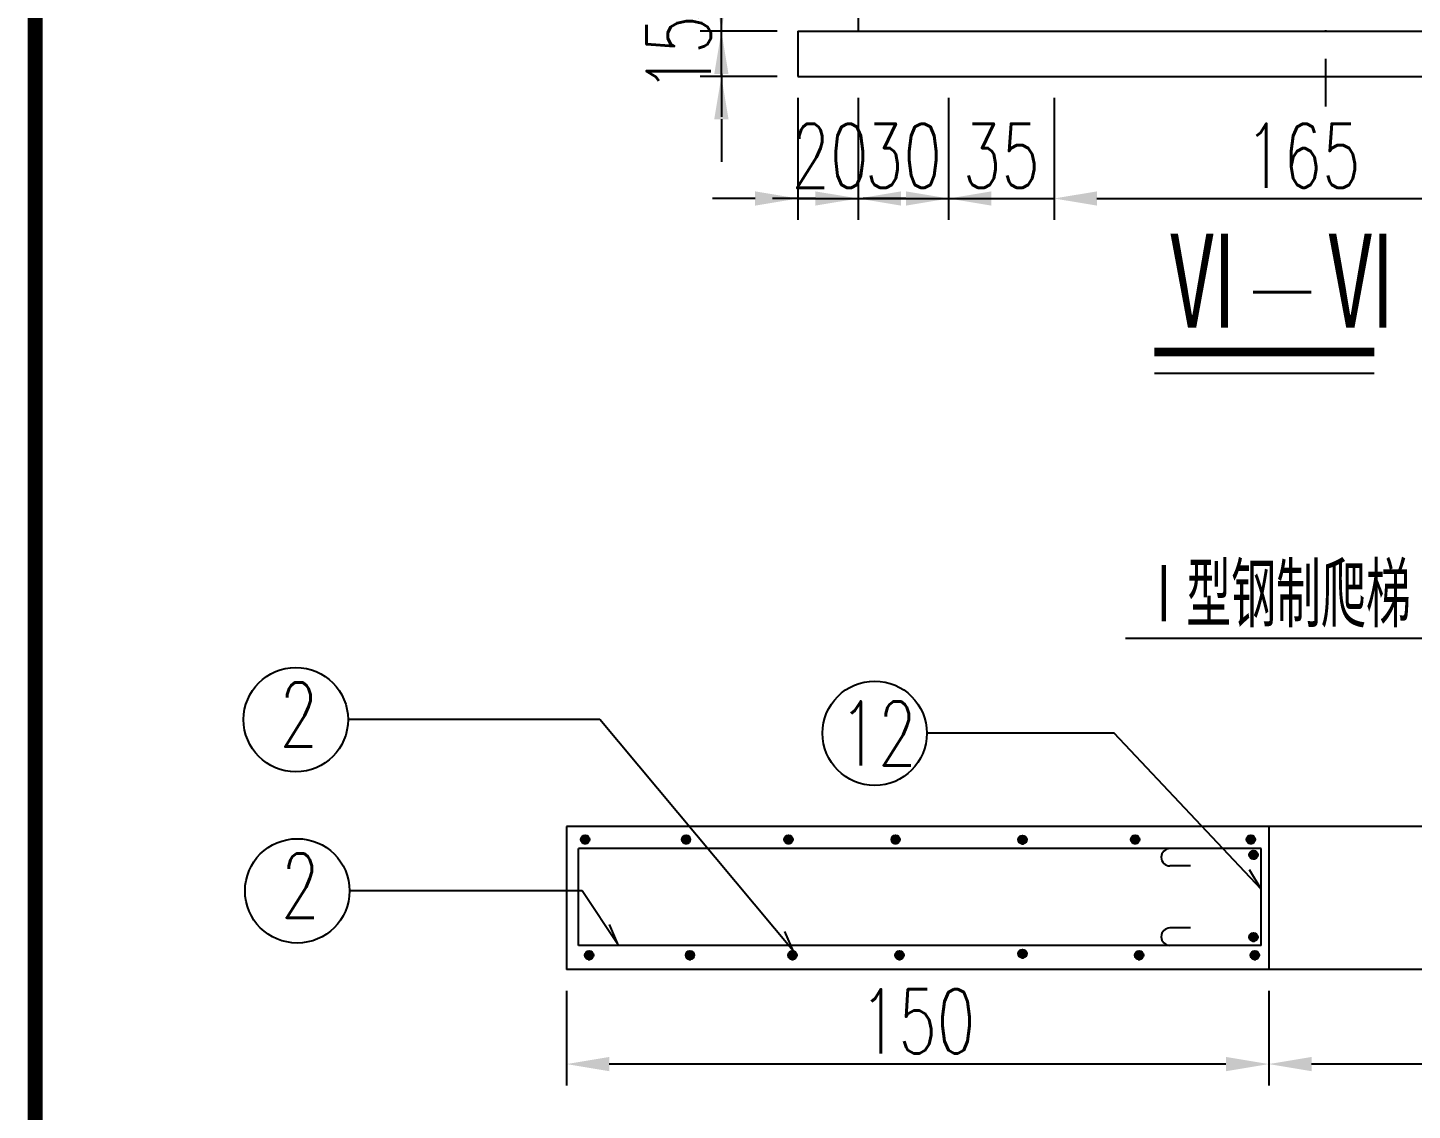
# Model space of a CAD drawing. Extents: x 5781 to 12795, y 1434 to 2653.
# Drawn here: x 8649.4 to 8714.2, y 1945 to 1995.6 of the extents above; entities that cross this region are included whole.
import ezdxf
from ezdxf.enums import TextEntityAlignment as Align

# ---------------------------------------------------------------- set-up
doc = ezdxf.new("R2010")
doc.units = 0
doc.header["$LTSCALE"] = 5
doc.header["$PDMODE"] = 32
doc.header["$PDSIZE"] = 0.3
doc.linetypes.add('DASHDOT', pattern=[1, 0.5, -0.25, 0, -0.25])
doc.layers.get('0').update_dxf_attribs({"linetype": 'CONTINUOUS'})
doc.layers.get('Defpoints').update_dxf_attribs({"linetype": 'CONTINUOUS'})
for name, color, linetype in [('中心线', 2, 'DASHDOT'), ('图框', 7, 'CONTINUOUS'), ('尺寸标注', 4, 'CONTINUOUS'), ('文字', 7, 'CONTINUOUS'), ('文字字符', 7, 'CONTINUOUS')]:
    doc.layers.add(name, color=color, linetype=linetype)
doc.styles.get("Standard").update_dxf_attribs({"font": 'simplex1.shx', "width": 0.7, "bigfont": 'hztxt.shx'})
doc.dimstyles.new('比例1：25', dxfattribs={"dimtxt": 3, "dimasz": 2, "dimexe": 1, "dimexo": 1, "dimgap": 0.5, "dimtad": 1, "dimlfac": 2.5, "dimzin": 13, "dimdsep": 46, "dimtxsty": 'Standard', "dimcen": -0.09, "dimclrd": 256, "dimclre": 256, "dimclrt": 7, "dimaunit": 1, "dimadec": 0, "dimazin": 0, "dimtfac": 0.0005, "dimtix": 1, "dimtmove": 2, "dimatfit": 3, "dimfxl": 0, "dimtolj": 1, "dimtzin": 13, "dimarcsym": 0})
pattern_1 = [(180, (10510.39634, 1548.442045), (-0.03382550336, 0.03382550336), [0.0338255034, -0.0338255034]), (180, (10510.39634, 1548.45473), (-0.03382550336, 0.03382550336), [0.0338255034, -0.0338255034]), (180, (10510.39634, 1548.467414), (-0.03382550336, 0.03382550336), [0.0338255034, -0.0338255034]), (90, (10510.39211, 1548.471642), (0.03382550336, 0.03382550336), [0.0338255034, -0.0338255034]), (90, (10510.379426, 1548.471642), (0.03382550336, 0.03382550336), [0.0338255034, -0.0338255034]), (90, (10510.36674, 1548.471642), (0.03382550336, 0.03382550336), [0.0338255034, -0.0338255034])]

# ---------------------------------------------------------------- blocks, each defined once
blk = doc.blocks.new('*D1130')
at = {"layer": 'Defpoints', "color": 0, "ltscale": 0.5}
for p in [(8707.467, 1951.547), (8725.37, 1951.547), (8707.467, 1947.125)]:
    blk.add_point(p, dxfattribs=at)
at = {"layer": '尺寸标注', "lineweight": -2, "ltscale": 0.5}
for p, q in [((8707.467, 1950.547), (8707.467, 1946.125)), ((8725.37, 1950.547), (8725.37, 1946.125)), ((8723.37, 1947.125), (8709.467, 1947.125))]:
    blk.add_line(p, q, dxfattribs=at)
at = {"layer": '尺寸标注', "ltscale": 0.5}
for points in [[(8709.467, 1947.458), (8709.467, 1946.791), (8707.467, 1947.125)], [(8723.37, 1947.458), (8723.37, 1946.791), (8725.37, 1947.125)]]:
    blk.add_solid(points, dxfattribs=at)
at = {"layer": '尺寸标注', "color": 7, "ltscale": 0.5, "insert": (8716.418, 1949.125), "char_height": 3, "attachment_point": 5}
blk.add_mtext('\\A1;80', dxfattribs=at)
blk = doc.blocks.new('*D1131')
at = {"layer": 'Defpoints', "color": 0, "ltscale": 0.5}
for p in [(8697.434, 1993.32), (8720.689, 1993.32), (8720.689, 1987.61)]:
    blk.add_point(p, dxfattribs=at)
at = {"layer": '尺寸标注', "lineweight": -2, "ltscale": 0.5}
for p, q in [((8697.434, 1992.32), (8697.434, 1986.61)), ((8720.689, 1992.32), (8720.689, 1986.61)), ((8699.434, 1987.61), (8718.689, 1987.61))]:
    blk.add_line(p, q, dxfattribs=at)
at = {"layer": '尺寸标注', "ltscale": 0.5}
for points in [[(8699.434, 1987.943), (8699.434, 1987.277), (8697.434, 1987.61)], [(8718.689, 1987.943), (8718.689, 1987.277), (8720.689, 1987.61)]]:
    blk.add_solid(points, dxfattribs=at)
at = {"layer": '尺寸标注', "color": 7, "ltscale": 0.5, "insert": (8709.061, 1989.61), "char_height": 3, "attachment_point": 5}
blk.add_mtext('\\A1;165', dxfattribs=at)
blk = doc.blocks.new('*D1132')
at = {"layer": 'Defpoints', "color": 0, "ltscale": 0.5}
for p in [(8688.273, 1993.32), (8692.501, 1993.32), (8692.501, 1987.61)]:
    blk.add_point(p, dxfattribs=at)
at = {"layer": '尺寸标注', "lineweight": -2, "ltscale": 0.5}
for p, q in [((8688.273, 1992.32), (8688.273, 1986.61)), ((8692.501, 1992.32), (8692.501, 1986.61)), ((8686.273, 1987.61), (8684.273, 1987.61)), ((8688.273, 1987.61), (8692.501, 1987.61)), ((8694.501, 1987.61), (8696.501, 1987.61))]:
    blk.add_line(p, q, dxfattribs=at)
at = {"layer": '尺寸标注', "ltscale": 0.5}
for points in [[(8686.273, 1987.943), (8686.273, 1987.277), (8688.273, 1987.61)], [(8694.501, 1987.943), (8694.501, 1987.277), (8692.501, 1987.61)]]:
    blk.add_solid(points, dxfattribs=at)
at = {"layer": '尺寸标注', "color": 7, "ltscale": 0.5, "insert": (8690.387, 1989.61), "char_height": 3, "attachment_point": 5}
blk.add_mtext('\\A1;30', dxfattribs=at)
blk = doc.blocks.new('*D1133')
at = {"layer": 'Defpoints', "color": 0, "ltscale": 0.5}
for p in [(8685.454, 1993.32), (8688.273, 1993.32), (8688.273, 1987.61)]:
    blk.add_point(p, dxfattribs=at)
at = {"layer": '尺寸标注', "lineweight": -2, "ltscale": 0.5}
for p, q in [((8685.454, 1992.32), (8685.454, 1986.61)), ((8688.273, 1992.32), (8688.273, 1986.61)), ((8683.454, 1987.61), (8681.454, 1987.61)), ((8685.454, 1987.61), (8688.273, 1987.61)), ((8690.273, 1987.61), (8692.273, 1987.61))]:
    blk.add_line(p, q, dxfattribs=at)
at = {"layer": '尺寸标注', "ltscale": 0.5}
for points in [[(8683.454, 1987.943), (8683.454, 1987.277), (8685.454, 1987.61)], [(8690.273, 1987.943), (8690.273, 1987.277), (8688.273, 1987.61)]]:
    blk.add_solid(points, dxfattribs=at)
at = {"layer": '尺寸标注', "color": 7, "ltscale": 0.5, "insert": (8686.953, 1989.608), "char_height": 3, "attachment_point": 5}
blk.add_mtext('\\A1;20', dxfattribs=at)
blk = doc.blocks.new('*D1135')
at = {"layer": 'Defpoints', "color": 0, "ltscale": 0.5}
for p in [(8692.501, 1993.32), (8697.434, 1993.32), (8697.434, 1987.61)]:
    blk.add_point(p, dxfattribs=at)
at = {"layer": '尺寸标注', "lineweight": -2, "ltscale": 0.5}
for p, q in [((8692.501, 1992.32), (8692.501, 1986.61)), ((8697.434, 1992.32), (8697.434, 1986.61)), ((8690.501, 1987.61), (8688.501, 1987.61)), ((8692.501, 1987.61), (8697.434, 1987.61)), ((8699.434, 1987.61), (8701.434, 1987.61))]:
    blk.add_line(p, q, dxfattribs=at)
at = {"layer": '尺寸标注', "ltscale": 0.5}
for points in [[(8690.501, 1987.943), (8690.501, 1987.277), (8692.501, 1987.61)], [(8699.434, 1987.943), (8699.434, 1987.277), (8697.434, 1987.61)]]:
    blk.add_solid(points, dxfattribs=at)
at = {"layer": '尺寸标注', "color": 7, "ltscale": 0.5, "insert": (8694.967, 1989.61), "char_height": 3, "attachment_point": 5}
blk.add_mtext('\\A1;35', dxfattribs=at)
blk = doc.blocks.new('*D1136')
at = {"layer": 'Defpoints', "color": 0, "ltscale": 0.5}
for p in [(8674.632, 1951.547), (8707.467, 1951.547), (8674.632, 1947.125)]:
    blk.add_point(p, dxfattribs=at)
at = {"layer": '尺寸标注', "lineweight": -2, "ltscale": 0.5}
for p, q in [((8674.632, 1950.547), (8674.632, 1946.125)), ((8707.467, 1950.547), (8707.467, 1946.125)), ((8705.467, 1947.125), (8676.632, 1947.125))]:
    blk.add_line(p, q, dxfattribs=at)
at = {"layer": '尺寸标注', "ltscale": 0.5}
for points in [[(8676.632, 1947.458), (8676.632, 1946.791), (8674.632, 1947.125)], [(8705.467, 1947.458), (8705.467, 1946.791), (8707.467, 1947.125)]]:
    blk.add_solid(points, dxfattribs=at)
at = {"layer": '尺寸标注', "color": 7, "ltscale": 0.5, "insert": (8691.049, 1949.125), "char_height": 3, "attachment_point": 5}
blk.add_mtext('\\A1;150', dxfattribs=at)
blk = doc.blocks.new('*D1140')
at = {"layer": 'Defpoints', "color": 0, "ltscale": 0.5}
for p in [(8681.877, 1999.662), (8685.151, 1999.662), (8685.151, 1995.434)]:
    blk.add_point(p, dxfattribs=at)
at = {"layer": '尺寸标注', "lineweight": -2, "ltscale": 0.5}
for p, q in [((8681.877, 2001.662), (8681.877, 2003.662)), ((8684.151, 1999.662), (8680.877, 1999.662)), ((8681.877, 1995.434), (8681.877, 1999.662)), ((8684.151, 1995.434), (8680.877, 1995.434)), ((8681.877, 1993.434), (8681.877, 1991.434))]:
    blk.add_line(p, q, dxfattribs=at)
at = {"layer": '尺寸标注', "ltscale": 0.5}
for points in [[(8681.544, 2001.662), (8682.21, 2001.662), (8681.877, 1999.662)], [(8681.544, 1993.434), (8682.21, 1993.434), (8681.877, 1995.434)]]:
    blk.add_solid(points, dxfattribs=at)
at = {"layer": '尺寸标注', "color": 7, "ltscale": 0.5, "insert": (8679.864, 1997.634), "char_height": 3, "attachment_point": 5, "rotation": 90}
blk.add_mtext('\\A1;30', dxfattribs=at)
blk = doc.blocks.new('*D1141')
at = {"layer": 'Defpoints', "color": 0, "ltscale": 0.5}
for p in [(8681.877, 1995.434), (8685.479, 1995.434), (8685.479, 1993.32)]:
    blk.add_point(p, dxfattribs=at)
at = {"layer": '尺寸标注', "lineweight": -2, "ltscale": 0.5}
for p, q in [((8681.877, 1997.434), (8681.877, 1999.434)), ((8684.479, 1995.434), (8680.877, 1995.434)), ((8681.877, 1993.32), (8681.877, 1995.434)), ((8684.479, 1993.32), (8680.877, 1993.32)), ((8681.877, 1991.32), (8681.877, 1989.32))]:
    blk.add_line(p, q, dxfattribs=at)
at = {"layer": '尺寸标注', "ltscale": 0.5}
for points in [[(8681.544, 1997.434), (8682.21, 1997.434), (8681.877, 1995.434)], [(8681.544, 1991.32), (8682.21, 1991.32), (8681.877, 1993.32)]]:
    blk.add_solid(points, dxfattribs=at)
at = {"layer": '尺寸标注', "color": 7, "ltscale": 0.5, "insert": (8679.877, 1994.377), "char_height": 3, "attachment_point": 5, "rotation": 90}
blk.add_mtext('\\A1;15', dxfattribs=at)

msp = doc.modelspace()

# ---------------------------------------------------------------- hatches: boundary and pattern name
h = msp.add_hatch()
h.set_pattern_fill('BRICK', color=1, scale=0.541208, style=0)
h.set_pattern_definition([(180, (15889.59544, 323.12158), (0, 0.1353020134), []), (90, (15889.59544, 323.12158), (0.270604027, 2e-17), [0.135302013, -0.135302013]), (90, (15889.46014, 323.12158), (0.270604027, 2e-17), [-0.135302013, 0.135302013])])
h.paths.add_polyline_path([(8675.3083, 1957.6294, 1.0000005), (8675.7088, 1957.6294, 1.0000005)])
h = msp.add_hatch()
h.set_pattern_fill('EARTH', color=1, scale=0.135302, style=0)
h.set_pattern_definition([(180, (10484.466103, 1549.108005), (-0.03382550336, 0.03382550336), [0.0338255034, -0.0338255034]), (180, (10484.466103, 1549.12069), (-0.03382550336, 0.03382550336), [0.0338255034, -0.0338255034]), (180, (10484.466103, 1549.133374), (-0.03382550336, 0.03382550336), [0.0338255034, -0.0338255034]), (90, (10484.461875, 1549.137602), (0.03382550336, 0.03382550336), [0.0338255034, -0.0338255034]), (90, (10484.44919, 1549.137602), (0.03382550336, 0.03382550336), [0.0338255034, -0.0338255034]), (90, (10484.436506, 1549.137602), (0.03382550336, 0.03382550336), [0.0338255034, -0.0338255034])])
h.paths.add_polyline_path([(8675.3825, 1957.785), (8675.531, 1957.785), (8675.531, 1957.4304, -0.4474167), (8675.3083, 1957.6294, -0.2262272)])
h.paths.add_polyline_path([(8675.531, 1957.785), (8675.6346, 1957.785, -0.2262272), (8675.7088, 1957.6294, -0.3817721), (8675.531, 1957.4304)])
h = msp.add_hatch()
h.set_pattern_fill('BRICK', color=1, scale=0.541208, style=0)
h.set_pattern_definition([(180, (15894.31067, 323.12158), (0, 0.1353020134), []), (90, (15894.31067, 323.12158), (0.270604027, 2e-17), [0.135302013, -0.135302013]), (90, (15894.17537, 323.12158), (0.270604027, 2e-17), [-0.135302013, 0.135302013])])
h.paths.add_polyline_path([(8680.0236, 1957.6294, 1.0000005), (8680.424, 1957.6294, 1.0000005)])
h = msp.add_hatch()
h.set_pattern_fill('EARTH', color=1, scale=0.135302, style=0)
h.set_pattern_definition([(180, (10489.181334, 1549.108005), (-0.03382550336, 0.03382550336), [0.0338255034, -0.0338255034]), (180, (10489.181334, 1549.12069), (-0.03382550336, 0.03382550336), [0.0338255034, -0.0338255034]), (180, (10489.181334, 1549.133374), (-0.03382550336, 0.03382550336), [0.0338255034, -0.0338255034]), (90, (10489.177106, 1549.137602), (0.03382550336, 0.03382550336), [0.0338255034, -0.0338255034]), (90, (10489.16442, 1549.137602), (0.03382550336, 0.03382550336), [0.0338255034, -0.0338255034]), (90, (10489.151737, 1549.137602), (0.03382550336, 0.03382550336), [0.0338255034, -0.0338255034])])
h.paths.add_polyline_path([(8680.0977, 1957.785), (8680.2462, 1957.785), (8680.2462, 1957.4304, -0.4474167), (8680.0236, 1957.6294, -0.2262272)])
h.paths.add_polyline_path([(8680.2462, 1957.785), (8680.3498, 1957.785, -0.2262272), (8680.424, 1957.6294, -0.3817721), (8680.2462, 1957.4304)])
h = msp.add_hatch()
h.set_pattern_fill('BRICK', color=1, scale=0.541208, style=0)
h.set_pattern_definition([(180, (15899.09976, 323.12158), (0, 0.1353020134), []), (90, (15899.09976, 323.12158), (0.270604027, 2e-17), [0.135302013, -0.135302013]), (90, (15898.96446, 323.12158), (0.270604027, 2e-17), [-0.135302013, 0.135302013])])
h.paths.add_polyline_path([(8684.8126, 1957.6294, 1.0000005), (8685.2131, 1957.6294, 1.0000005)])
h = msp.add_hatch()
h.set_pattern_fill('EARTH', color=1, scale=0.135302, style=0)
h.set_pattern_definition([(180, (10493.970426, 1549.108005), (-0.03382550336, 0.03382550336), [0.0338255034, -0.0338255034]), (180, (10493.970426, 1549.12069), (-0.03382550336, 0.03382550336), [0.0338255034, -0.0338255034]), (180, (10493.970426, 1549.133374), (-0.03382550336, 0.03382550336), [0.0338255034, -0.0338255034]), (90, (10493.966198, 1549.137602), (0.03382550336, 0.03382550336), [0.0338255034, -0.0338255034]), (90, (10493.953513, 1549.137602), (0.03382550336, 0.03382550336), [0.0338255034, -0.0338255034]), (90, (10493.94083, 1549.137602), (0.03382550336, 0.03382550336), [0.0338255034, -0.0338255034])])
h.paths.add_polyline_path([(8684.8868, 1957.785), (8685.0353, 1957.785), (8685.0353, 1957.4304, -0.4474167), (8684.8126, 1957.6294, -0.2262272)])
h.paths.add_polyline_path([(8685.0353, 1957.785), (8685.1389, 1957.785, -0.2262272), (8685.2131, 1957.6294, -0.3817721), (8685.0353, 1957.4304)])
h = msp.add_hatch()
h.set_pattern_fill('BRICK', color=1, scale=0.541208, style=0)
h.set_pattern_definition([(180, (15904.1098, 323.12158), (0, 0.1353020134), []), (90, (15904.1098, 323.12158), (0.270604027, 2e-17), [0.135302013, -0.135302013]), (90, (15903.9745, 323.12158), (0.270604027, 2e-17), [-0.135302013, 0.135302013])])
h.paths.add_polyline_path([(8689.8227, 1957.6294, 1.0000005), (8690.2232, 1957.6294, 1.0000005)])
h = msp.add_hatch()
h.set_pattern_fill('EARTH', color=1, scale=0.135302, style=0)
h.set_pattern_definition([(180, (10498.98047, 1549.108005), (-0.03382550336, 0.03382550336), [0.0338255034, -0.0338255034]), (180, (10498.98047, 1549.12069), (-0.03382550336, 0.03382550336), [0.0338255034, -0.0338255034]), (180, (10498.98047, 1549.133374), (-0.03382550336, 0.03382550336), [0.0338255034, -0.0338255034]), (90, (10498.97624, 1549.137602), (0.03382550336, 0.03382550336), [0.0338255034, -0.0338255034]), (90, (10498.963556, 1549.137602), (0.03382550336, 0.03382550336), [0.0338255034, -0.0338255034]), (90, (10498.950872, 1549.137602), (0.03382550336, 0.03382550336), [0.0338255034, -0.0338255034])])
h.paths.add_polyline_path([(8689.8969, 1957.785), (8690.0453, 1957.785), (8690.0453, 1957.4304, -0.4474167), (8689.8227, 1957.6294, -0.2262272)])
h.paths.add_polyline_path([(8690.0453, 1957.785), (8690.149, 1957.785, -0.2262272), (8690.2232, 1957.6294, -0.3817721), (8690.0453, 1957.4304)])
h = msp.add_hatch()
h.set_pattern_fill('BRICK', color=1, scale=0.541208, style=0)
h.set_pattern_definition([(180, (15910.04096, 323.11313), (0, 0.1353020134), []), (90, (15910.04096, 323.11313), (0.270604027, 2e-17), [0.135302013, -0.135302013]), (90, (15909.90566, 323.11313), (0.270604027, 2e-17), [-0.135302013, 0.135302013])])
h.paths.add_polyline_path([(8695.7538, 1957.621, 1.0000005), (8696.1543, 1957.621, 1.0000005)])
h = msp.add_hatch()
h.set_pattern_fill('EARTH', color=1, scale=0.135302, style=0)
h.set_pattern_definition([(180, (10504.911624, 1549.099556), (-0.03382550336, 0.03382550336), [0.0338255034, -0.0338255034]), (180, (10504.911624, 1549.11224), (-0.03382550336, 0.03382550336), [0.0338255034, -0.0338255034]), (180, (10504.911624, 1549.124925), (-0.03382550336, 0.03382550336), [0.0338255034, -0.0338255034]), (90, (10504.907396, 1549.129153), (0.03382550336, 0.03382550336), [0.0338255034, -0.0338255034]), (90, (10504.89471, 1549.129153), (0.03382550336, 0.03382550336), [0.0338255034, -0.0338255034]), (90, (10504.882027, 1549.129153), (0.03382550336, 0.03382550336), [0.0338255034, -0.0338255034])])
h.paths.add_polyline_path([(8695.828, 1957.7766), (8695.9765, 1957.7766), (8695.9765, 1957.422, -0.4474167), (8695.7538, 1957.621, -0.2262272)])
h.paths.add_polyline_path([(8695.9765, 1957.7766), (8696.0801, 1957.7766, -0.2262272), (8696.1543, 1957.621, -0.3817721), (8695.9765, 1957.422)])
h = msp.add_hatch()
h.set_pattern_fill('BRICK', color=1, scale=0.541208, style=0)
h.set_pattern_definition([(180, (15915.30895, 323.12158), (0, 0.1353020134), []), (90, (15915.30895, 323.12158), (0.270604027, 2e-17), [0.135302013, -0.135302013]), (90, (15915.17365, 323.12158), (0.270604027, 2e-17), [-0.135302013, 0.135302013])])
h.paths.add_polyline_path([(8701.0218, 1957.6294, 1.0000005), (8701.4223, 1957.6294, 1.0000005)])
h = msp.add_hatch()
h.set_pattern_fill('EARTH', color=1, scale=0.135302, style=0)
h.set_pattern_definition([(180, (10510.179615, 1549.108005), (-0.03382550336, 0.03382550336), [0.0338255034, -0.0338255034]), (180, (10510.179615, 1549.12069), (-0.03382550336, 0.03382550336), [0.0338255034, -0.0338255034]), (180, (10510.179615, 1549.133374), (-0.03382550336, 0.03382550336), [0.0338255034, -0.0338255034]), (90, (10510.175387, 1549.137602), (0.03382550336, 0.03382550336), [0.0338255034, -0.0338255034]), (90, (10510.162702, 1549.137602), (0.03382550336, 0.03382550336), [0.0338255034, -0.0338255034]), (90, (10510.150018, 1549.137602), (0.03382550336, 0.03382550336), [0.0338255034, -0.0338255034])])
h.paths.add_polyline_path([(8701.096, 1957.785), (8701.2445, 1957.785), (8701.2445, 1957.4304, -0.4474167), (8701.0218, 1957.6294, -0.2262272)])
h.paths.add_polyline_path([(8701.2445, 1957.785), (8701.3481, 1957.785, -0.2262272), (8701.4223, 1957.6294, -0.3817721), (8701.2445, 1957.4304)])
h = msp.add_hatch()
h.set_pattern_fill('BRICK', color=1, scale=0.541208, style=0)
h.set_pattern_definition([(180, (15920.71691, 323.12158), (0, 0.1353020134), []), (90, (15920.71691, 323.12158), (0.270604027, 2e-17), [0.135302013, -0.135302013]), (90, (15920.5816, 323.12158), (0.270604027, 2e-17), [-0.135302013, 0.135302013])])
h.paths.add_polyline_path([(8706.4298, 1957.6294, 1.0000005), (8706.8303, 1957.6294, 1.0000005)])
h = msp.add_hatch()
h.set_pattern_fill('EARTH', color=1, scale=0.135302, style=0)
h.set_pattern_definition([(180, (10515.587578, 1549.108005), (-0.03382550336, 0.03382550336), [0.0338255034, -0.0338255034]), (180, (10515.587578, 1549.12069), (-0.03382550336, 0.03382550336), [0.0338255034, -0.0338255034]), (180, (10515.587578, 1549.133374), (-0.03382550336, 0.03382550336), [0.0338255034, -0.0338255034]), (90, (10515.58335, 1549.137602), (0.03382550336, 0.03382550336), [0.0338255034, -0.0338255034]), (90, (10515.570665, 1549.137602), (0.03382550336, 0.03382550336), [0.0338255034, -0.0338255034]), (90, (10515.55798, 1549.137602), (0.03382550336, 0.03382550336), [0.0338255034, -0.0338255034])])
h.paths.add_polyline_path([(8706.504, 1957.785), (8706.6524, 1957.785), (8706.6524, 1957.4304, -0.4474167), (8706.4298, 1957.6294, -0.2262272)])
h.paths.add_polyline_path([(8706.6524, 1957.785), (8706.7561, 1957.785, -0.2262272), (8706.8303, 1957.6294, -0.3817721), (8706.6524, 1957.4304)])
h = msp.add_hatch()
h.set_pattern_fill('EARTH', color=1, scale=0.135302, style=0)
h.set_pattern_definition(pattern_1)
h.paths.add_polyline_path([(8706.5579, 1956.9053, -0.607376), (8706.8733, 1957.0691), (8706.8733, 1956.7414, -0.607376)])
h = msp.add_hatch()
h.set_pattern_fill('EARTH', color=1, scale=0.135302, style=0)
h.set_pattern_definition(pattern_1)
h.paths.add_polyline_path([(8706.5579, 1956.9053, -0.607376), (8706.8733, 1957.0691), (8706.8733, 1956.7414, -0.607376)])
h = msp.add_hatch()
h.set_pattern_fill('EARTH', color=1, scale=0.135302, style=0)
h.set_pattern_definition(pattern_1)
h.paths.add_polyline_path([(8706.8733, 1957.0691, -0.244264), (8706.9584, 1956.9053, -0.244264), (8706.8733, 1956.7414)])
h = msp.add_hatch()
h.set_pattern_fill('BRICK', color=1, scale=0.541208, style=0)
h.set_pattern_definition([(180, (15920.8381, 318.559), (0, 0.1353020134), []), (90, (15920.8381, 318.559), (0.270604027, 2e-17), [0.135302013, -0.135302013]), (90, (15920.7028, 318.559), (0.270604027, 2e-17), [-0.135302013, 0.135302013])])
h.paths.add_polyline_path([(8706.551, 1953.0669, 1.0000005), (8706.9515, 1953.0669, 1.0000005)])
h = msp.add_hatch()
h.set_pattern_fill('EARTH', color=1, scale=0.135302, style=0)
h.set_pattern_definition([(180, (10515.708763, 1544.54543), (-0.03382550336, 0.03382550336), [0.0338255034, -0.0338255034]), (180, (10515.708763, 1544.558114), (-0.03382550336, 0.03382550336), [0.0338255034, -0.0338255034]), (180, (10515.708763, 1544.5708), (-0.03382550336, 0.03382550336), [0.0338255034, -0.0338255034]), (90, (10515.704535, 1544.575027), (0.03382550336, 0.03382550336), [0.0338255034, -0.0338255034]), (90, (10515.69185, 1544.575027), (0.03382550336, 0.03382550336), [0.0338255034, -0.0338255034]), (90, (10515.679166, 1544.575027), (0.03382550336, 0.03382550336), [0.0338255034, -0.0338255034])])
h.paths.add_polyline_path([(8706.6252, 1953.2225), (8706.7736, 1953.2225), (8706.7736, 1952.8679, -0.4474167), (8706.551, 1953.0669, -0.2262272)])
h.paths.add_polyline_path([(8706.7736, 1953.2225), (8706.8773, 1953.2225, -0.2262272), (8706.9515, 1953.0669, -0.3817721), (8706.7736, 1952.8679)])
h = msp.add_hatch()
h.set_pattern_fill('BRICK', color=1, scale=0.541208, style=0)
h.set_pattern_definition([(180, (15910.04096, 317.78137), (0, 0.1353020134), []), (90, (15910.04096, 317.78137), (0.270604027, 2e-17), [0.135302013, -0.135302013]), (90, (15909.90566, 317.78137), (0.270604027, 2e-17), [-0.135302013, 0.135302013])])
h.paths.add_polyline_path([(8695.7538, 1952.2892, 1.0000005), (8696.1543, 1952.2892, 1.0000005)])
h = msp.add_hatch()
h.set_pattern_fill('EARTH', color=1, scale=0.135302, style=0)
h.set_pattern_definition([(180, (10504.911624, 1543.767794), (-0.03382550336, 0.03382550336), [0.0338255034, -0.0338255034]), (180, (10504.911624, 1543.78048), (-0.03382550336, 0.03382550336), [0.0338255034, -0.0338255034]), (180, (10504.911624, 1543.793164), (-0.03382550336, 0.03382550336), [0.0338255034, -0.0338255034]), (90, (10504.907396, 1543.797392), (0.03382550336, 0.03382550336), [0.0338255034, -0.0338255034]), (90, (10504.89471, 1543.797392), (0.03382550336, 0.03382550336), [0.0338255034, -0.0338255034]), (90, (10504.882027, 1543.797392), (0.03382550336, 0.03382550336), [0.0338255034, -0.0338255034])])
h.paths.add_polyline_path([(8695.828, 1952.4448), (8695.9765, 1952.4448), (8695.9765, 1952.0902, -0.4474167), (8695.7538, 1952.2892, -0.2262272)])
h.paths.add_polyline_path([(8695.9765, 1952.4448), (8696.0801, 1952.4448, -0.2262272), (8696.1543, 1952.2892, -0.3817721), (8695.9765, 1952.0902)])
h = msp.add_hatch()
h.set_pattern_fill('BRICK', color=1, scale=0.541208, style=0)
h.set_pattern_definition([(180, (15889.7797, 317.70682), (0, 0.1353020134), []), (90, (15889.7797, 317.70682), (0.270604027, 2e-17), [0.135302013, -0.135302013]), (90, (15889.6444, 317.70682), (0.270604027, 2e-17), [-0.135302013, 0.135302013])])
h.paths.add_polyline_path([(8675.4926, 1952.2147, 1.0000005), (8675.8931, 1952.2147, 1.0000005)])
h = msp.add_hatch()
h.set_pattern_fill('EARTH', color=1, scale=0.135302, style=0)
h.set_pattern_definition([(180, (10484.650366, 1543.693248), (-0.03382550336, 0.03382550336), [0.0338255034, -0.0338255034]), (180, (10484.650366, 1543.705932), (-0.03382550336, 0.03382550336), [0.0338255034, -0.0338255034]), (180, (10484.650366, 1543.718617), (-0.03382550336, 0.03382550336), [0.0338255034, -0.0338255034]), (90, (10484.646138, 1543.722845), (0.03382550336, 0.03382550336), [0.0338255034, -0.0338255034]), (90, (10484.633453, 1543.722845), (0.03382550336, 0.03382550336), [0.0338255034, -0.0338255034]), (90, (10484.62077, 1543.722845), (0.03382550336, 0.03382550336), [0.0338255034, -0.0338255034])])
h.paths.add_polyline_path([(8675.5668, 1952.3703), (8675.7152, 1952.3703), (8675.7152, 1952.0157, -0.4474167), (8675.4926, 1952.2147, -0.2262272)])
h.paths.add_polyline_path([(8675.7152, 1952.3703), (8675.8189, 1952.3703, -0.2262272), (8675.8931, 1952.2147, -0.3817721), (8675.7152, 1952.0157)])
h = msp.add_hatch()
h.set_pattern_fill('BRICK', color=1, scale=0.541208, style=0)
h.set_pattern_definition([(180, (15894.49493, 317.70682), (0, 0.1353020134), []), (90, (15894.49493, 317.70682), (0.270604027, 2e-17), [0.135302013, -0.135302013]), (90, (15894.35963, 317.70682), (0.270604027, 2e-17), [-0.135302013, 0.135302013])])
h.paths.add_polyline_path([(8680.2078, 1952.2147, 1.0000005), (8680.6083, 1952.2147, 1.0000005)])
h = msp.add_hatch()
h.set_pattern_fill('EARTH', color=1, scale=0.135302, style=0)
h.set_pattern_definition([(180, (10489.365597, 1543.693248), (-0.03382550336, 0.03382550336), [0.0338255034, -0.0338255034]), (180, (10489.365597, 1543.705932), (-0.03382550336, 0.03382550336), [0.0338255034, -0.0338255034]), (180, (10489.365597, 1543.718617), (-0.03382550336, 0.03382550336), [0.0338255034, -0.0338255034]), (90, (10489.36137, 1543.722845), (0.03382550336, 0.03382550336), [0.0338255034, -0.0338255034]), (90, (10489.348684, 1543.722845), (0.03382550336, 0.03382550336), [0.0338255034, -0.0338255034]), (90, (10489.336, 1543.722845), (0.03382550336, 0.03382550336), [0.0338255034, -0.0338255034])])
h.paths.add_polyline_path([(8680.282, 1952.3703), (8680.4304, 1952.3703), (8680.4304, 1952.0157, -0.4474167), (8680.2078, 1952.2147, -0.2262272)])
h.paths.add_polyline_path([(8680.4304, 1952.3703), (8680.5341, 1952.3703, -0.2262272), (8680.6083, 1952.2147, -0.3817721), (8680.4304, 1952.0157)])
h = msp.add_hatch()
h.set_pattern_fill('BRICK', color=1, scale=0.541208, style=0)
h.set_pattern_definition([(180, (15899.28403, 317.70682), (0, 0.1353020134), []), (90, (15899.28403, 317.70682), (0.270604027, 2e-17), [0.135302013, -0.135302013]), (90, (15899.14872, 317.70682), (0.270604027, 2e-17), [-0.135302013, 0.135302013])])
h.paths.add_polyline_path([(8684.9969, 1952.2147, 1.0000005), (8685.3974, 1952.2147, 1.0000005)])
h = msp.add_hatch()
h.set_pattern_fill('EARTH', color=1, scale=0.135302, style=0)
h.set_pattern_definition([(180, (10494.15469, 1543.693248), (-0.03382550336, 0.03382550336), [0.0338255034, -0.0338255034]), (180, (10494.15469, 1543.705932), (-0.03382550336, 0.03382550336), [0.0338255034, -0.0338255034]), (180, (10494.15469, 1543.718617), (-0.03382550336, 0.03382550336), [0.0338255034, -0.0338255034]), (90, (10494.15046, 1543.722845), (0.03382550336, 0.03382550336), [0.0338255034, -0.0338255034]), (90, (10494.137776, 1543.722845), (0.03382550336, 0.03382550336), [0.0338255034, -0.0338255034]), (90, (10494.12509, 1543.722845), (0.03382550336, 0.03382550336), [0.0338255034, -0.0338255034])])
h.paths.add_polyline_path([(8685.0711, 1952.3703), (8685.2195, 1952.3703), (8685.2195, 1952.0157, -0.4474167), (8684.9969, 1952.2147, -0.2262272)])
h.paths.add_polyline_path([(8685.2195, 1952.3703), (8685.3232, 1952.3703, -0.2262272), (8685.3974, 1952.2147, -0.3817721), (8685.2195, 1952.0157)])
h = msp.add_hatch()
h.set_pattern_fill('BRICK', color=1, scale=0.541208, style=0)
h.set_pattern_definition([(180, (15904.29407, 317.70682), (0, 0.1353020134), []), (90, (15904.29407, 317.70682), (0.270604027, 2e-17), [0.135302013, -0.135302013]), (90, (15904.15877, 317.70682), (0.270604027, 2e-17), [-0.135302013, 0.135302013])])
h.paths.add_polyline_path([(8690.0069, 1952.2147, 1.0000005), (8690.4074, 1952.2147, 1.0000005)])
h = msp.add_hatch()
h.set_pattern_fill('EARTH', color=1, scale=0.135302, style=0)
h.set_pattern_definition([(180, (10499.164732, 1543.693248), (-0.03382550336, 0.03382550336), [0.0338255034, -0.0338255034]), (180, (10499.164732, 1543.705932), (-0.03382550336, 0.03382550336), [0.0338255034, -0.0338255034]), (180, (10499.164732, 1543.718617), (-0.03382550336, 0.03382550336), [0.0338255034, -0.0338255034]), (90, (10499.160504, 1543.722845), (0.03382550336, 0.03382550336), [0.0338255034, -0.0338255034]), (90, (10499.14782, 1543.722845), (0.03382550336, 0.03382550336), [0.0338255034, -0.0338255034]), (90, (10499.135135, 1543.722845), (0.03382550336, 0.03382550336), [0.0338255034, -0.0338255034])])
h.paths.add_polyline_path([(8690.0811, 1952.3703), (8690.2296, 1952.3703), (8690.2296, 1952.0157, -0.4474167), (8690.0069, 1952.2147, -0.2262272)])
h.paths.add_polyline_path([(8690.2296, 1952.3703), (8690.3332, 1952.3703, -0.2262272), (8690.4074, 1952.2147, -0.3817721), (8690.2296, 1952.0157)])
h = msp.add_hatch()
h.set_pattern_fill('BRICK', color=1, scale=0.541208, style=0)
h.set_pattern_definition([(180, (15915.49321, 317.70682), (0, 0.1353020134), []), (90, (15915.49321, 317.70682), (0.270604027, 2e-17), [0.135302013, -0.135302013]), (90, (15915.3579, 317.70682), (0.270604027, 2e-17), [-0.135302013, 0.135302013])])
h.paths.add_polyline_path([(8701.2061, 1952.2147, 1.0000005), (8701.6066, 1952.2147, 1.0000005)])
h = msp.add_hatch()
h.set_pattern_fill('EARTH', color=1, scale=0.135302, style=0)
h.set_pattern_definition([(180, (10510.363878, 1543.693248), (-0.03382550336, 0.03382550336), [0.0338255034, -0.0338255034]), (180, (10510.363878, 1543.705932), (-0.03382550336, 0.03382550336), [0.0338255034, -0.0338255034]), (180, (10510.363878, 1543.718617), (-0.03382550336, 0.03382550336), [0.0338255034, -0.0338255034]), (90, (10510.35965, 1543.722845), (0.03382550336, 0.03382550336), [0.0338255034, -0.0338255034]), (90, (10510.346965, 1543.722845), (0.03382550336, 0.03382550336), [0.0338255034, -0.0338255034]), (90, (10510.33428, 1543.722845), (0.03382550336, 0.03382550336), [0.0338255034, -0.0338255034])])
h.paths.add_polyline_path([(8701.2803, 1952.3703), (8701.4287, 1952.3703), (8701.4287, 1952.0157, -0.4474167), (8701.2061, 1952.2147, -0.2262272)])
h.paths.add_polyline_path([(8701.4287, 1952.3703), (8701.5324, 1952.3703, -0.2262272), (8701.6066, 1952.2147, -0.3817721), (8701.4287, 1952.0157)])
h = msp.add_hatch()
h.set_pattern_fill('BRICK', color=1, scale=0.541208, style=0)
h.set_pattern_definition([(180, (15920.90118, 317.70682), (0, 0.1353020134), []), (90, (15920.90118, 317.70682), (0.270604027, 2e-17), [0.135302013, -0.135302013]), (90, (15920.76588, 317.70682), (0.270604027, 2e-17), [-0.135302013, 0.135302013])])
h.paths.add_polyline_path([(8706.6141, 1952.2147, 1.0000005), (8707.0146, 1952.2147, 1.0000005)])
h = msp.add_hatch()
h.set_pattern_fill('EARTH', color=1, scale=0.135302, style=0)
h.set_pattern_definition([(180, (10515.77184, 1543.693248), (-0.03382550336, 0.03382550336), [0.0338255034, -0.0338255034]), (180, (10515.77184, 1543.705932), (-0.03382550336, 0.03382550336), [0.0338255034, -0.0338255034]), (180, (10515.77184, 1543.718617), (-0.03382550336, 0.03382550336), [0.0338255034, -0.0338255034]), (90, (10515.767613, 1543.722845), (0.03382550336, 0.03382550336), [0.0338255034, -0.0338255034]), (90, (10515.754928, 1543.722845), (0.03382550336, 0.03382550336), [0.0338255034, -0.0338255034]), (90, (10515.742244, 1543.722845), (0.03382550336, 0.03382550336), [0.0338255034, -0.0338255034])])
h.paths.add_polyline_path([(8706.6883, 1952.3703), (8706.8367, 1952.3703), (8706.8367, 1952.0157, -0.4474167), (8706.6141, 1952.2147, -0.2262272)])
h.paths.add_polyline_path([(8706.8367, 1952.3703), (8706.9404, 1952.3703, -0.2262272), (8707.0146, 1952.2147, -0.3817721), (8706.8367, 1952.0157)])

# ---------------------------------------------------------------- linework, layer by layer
msp.add_line((8702.1243, 1979.4345), (8712.3984, 1979.4345))
at = {"color": 3}
for p, q in [((8719.5736, 1967.0293), (8700.7734, 1967.0293)), ((8676.1961, 1963.2343), (8664.4202, 1963.2343)), ((8685.232, 1952.429), (8676.1961, 1963.2343)), ((8700.2454, 1962.5975), (8691.4851, 1962.5975)), ((8707.1104, 1955.3017), (8700.2454, 1962.5975)), ((8707.1104, 1955.3017), (8706.5668, 1956.2083)), ((8675.3663, 1955.2267), (8664.4871, 1955.2267)), ((8677.0588, 1952.6778), (8675.3663, 1955.2267)), ((8677.0588, 1952.6778), (8676.6401, 1953.6484)), ((8685.2663, 1952.3574), (8684.8476, 1953.3279))]:
    msp.add_line(p, q, dxfattribs=at)
at = {"color": 1}
for p, q in [((8707.1104, 1957.2037), (8675.1955, 1957.2037)), ((8675.1955, 1952.6778), (8675.1955, 1957.2037)), ((8707.1104, 1952.6778), (8707.1104, 1957.2037)), ((8703.8106, 1956.3919), (8702.8506, 1956.3919)), ((8703.8106, 1953.4896), (8702.8506, 1953.4896)), ((8707.1104, 1952.6778), (8675.1955, 1952.6778))]:
    msp.add_line(p, q, dxfattribs=at)
at = {"const_width": 0.4}
msp.add_lwpolyline([(8702.1243, 1980.4345), (8712.3984, 1980.4345)], dxfattribs=at)
at = {"color": 3}
for centre in [(8661.9793, 1963.2343), (8689.0442, 1962.5975), (8662.0462, 1955.2267)]:
    msp.add_circle(centre, 2.4409, dxfattribs=at)
at = {"color": 1}
for centre in [(8675.5086, 1957.6294), (8680.2238, 1957.6294), (8685.0129, 1957.6294), (8690.0229, 1957.6294), (8695.9541, 1957.621), (8701.2221, 1957.6294), (8706.63, 1957.6294), (8706.7581, 1956.9053), (8706.7512, 1953.0669), (8695.9541, 1952.2892), (8675.6928, 1952.2147), (8680.4081, 1952.2147), (8685.1972, 1952.2147), (8690.2072, 1952.2147), (8701.4063, 1952.2147), (8706.8143, 1952.2147)]:
    msp.add_circle(centre, 0.2002, dxfattribs=at)
for centre in [(8702.8506, 1956.7978), (8702.8506, 1953.0837)]:
    msp.add_arc(centre, 0.4059, 90, 270, dxfattribs=at)
at = {"layer": '中心线'}
msp.add_line((8710.1182, 2075.7364), (8710.1182, 1991.9104), dxfattribs=at)
at = {"layer": '图框', "const_width": 0.7}
msp.add_lwpolyline([(9029.7937, 2084.1667), (8649.7937, 2084.1667), (8649.7937, 1807.1667), (9029.7937, 1807.1667), (9029.7937, 2084.1667)], dxfattribs=at)
at = {"layer": '尺寸标注', "color": 0}
for p, q in [((8688.2725, 2071.4427), (8688.2725, 1995.4339)), ((8685.4537, 1995.4339), (8727.7356, 1995.4339)), ((8685.4537, 1995.4339), (8685.4537, 1993.3198)), ((8685.4537, 1993.3198), (8727.7356, 1993.3198)), ((8731.0076, 1958.2368), (8674.6317, 1958.2368)), ((8674.6317, 1958.2368), (8674.6317, 1951.5473)), ((8707.4667, 1958.2368), (8707.4667, 1951.5473)), ((8731.0076, 1951.5473), (8674.6317, 1951.5473))]:
    msp.add_line(p, q, dxfattribs=at)
at = {"layer": '尺寸标注', "ltscale": 0.5}
msp.add_line((8686.7222, 1987.61), (8692.5007, 1987.61), dxfattribs=at)

# ---------------------------------------------------------------- texts
at = {"layer": '文字', "color": 7, "width": 0.7}
msp.add_text('Ⅵ-Ⅵ', height=5, dxfattribs=at).set_placement((8702.6453, 1981.0922))
at = {"layer": '文字字符', "color": 7, "width": 0.7}
msp.add_text('Ⅰ型钢制爬梯', height=3, dxfattribs=at).set_placement((8701.5113, 1967.5465))
for s, p in [('2', (8661.221, 1963.4773)), ('12', (8687.3994, 1962.5902)), ('2', (8661.288, 1955.4697))]:
    msp.add_text(s, height=3, dxfattribs=at).set_placement(p, align=Align.MIDDLE_LEFT)

# ---------------------------------------------------------------- dimensions: what is measured, and where the dimension line sits
at = {"layer": '尺寸标注', "ltscale": 0.5}
for base, p1, p2, angle, text, picture, middle in [((8681.8769, 1999.6621), (8685.1508, 1995.4339), (8685.1508, 1999.6621), 90, '30', '*D1140', (8679.8642, 1997.6339)), ((8688.2725, 1987.61), (8685.4537, 1993.3198), (8688.2725, 1993.3198), 0, '20', '*D1133', (8686.9525, 1989.6084))]:
    dim = msp.add_linear_dim(base=base, p1=p1, p2=p2, angle=angle, text=text, dimstyle='比例1：25', dxfattribs=at)
    dim.commit()
    dim.dimension.update_dxf_attribs({"geometry": picture, "text_midpoint": middle, "dimtype": 161})
for p1, p2, distance, text, picture, middle in [((8685.4792, 1993.3198), (8685.4792, 1995.4339), 3.6024, '15', '*D1141', (8679.8769, 1994.3769)), ((8692.5007, 1993.3198), (8697.4336, 1993.3198), -5.7099, '35', '*D1135', (8694.9672, 1989.61))]:
    dim = msp.add_aligned_dim(p1=p1, p2=p2, distance=distance, text=text, dimstyle='比例1：25', dxfattribs=at)
    dim.commit()
    dim.dimension.update_dxf_attribs({"geometry": picture, "text_midpoint": middle})
for base, p1, p2, text, picture, middle in [((8692.5007, 1987.61), (8688.2725, 1993.3198), (8692.5007, 1993.3198), '30', '*D1132', (8690.3866, 1989.61)), ((8720.6886, 1987.61), (8697.4336, 1993.3198), (8720.6886, 1993.3198), '165', '*D1131', (8709.0611, 1989.61)), ((8674.6317, 1947.1245), (8707.4667, 1951.5473), (8674.6317, 1951.5473), '150', '*D1136', (8691.0492, 1949.1245)), ((8707.4667, 1947.1245), (8725.37, 1951.5473), (8707.4667, 1951.5473), '80', '*D1130', (8716.4184, 1949.1245))]:
    dim = msp.add_linear_dim(base=base, p1=p1, p2=p2, text=text, dimstyle='比例1：25', dxfattribs=at)
    dim.commit()
    dim.dimension.update_dxf_attribs({"geometry": picture, "text_midpoint": middle})

doc.saveas('drawing.dxf')
